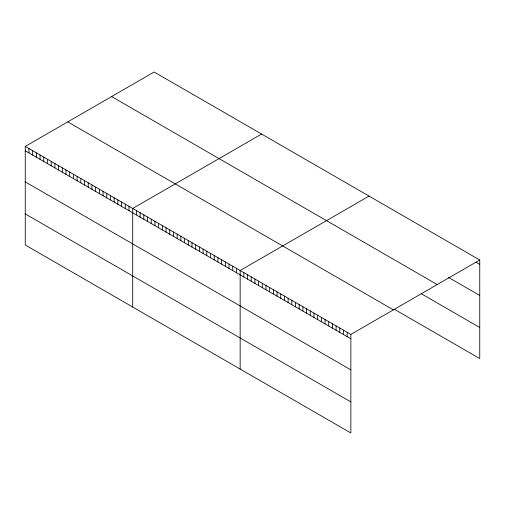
<?xml version="1.0" encoding="UTF-8"?>
<svg xmlns="http://www.w3.org/2000/svg" width="505" height="505" viewBox="0 0 505 505"><rect width="100%" height="100%" fill="white"/><g stroke="black" fill="none" stroke-linecap="round" stroke-linejoin="round"><path stroke-width="0.76" d="M25.25 146.425L350.861 334.417L350.861 432.987L25.25 244.994L25.25 146.425L154.139 72.013L479.75 260.006L479.75 358.575L394.872 309.571M261.59 134.052L132.701 208.464L132.701 307.034M369.041 196.085L240.153 270.497L240.153 369.073M350.861 334.417L479.75 260.006M476.057 262.24L479.75 264.368M448.383 277.346L479.75 295.457M111.605 96.569L437.216 284.561M421.322 293.752L479.75 327.486M67.784 121.869L393.395 309.862M25.25 150.787L350.861 338.779M25.25 181.876L350.861 369.868M25.25 213.905L350.861 401.898M347.175 332.284L347.175 336.652M343.482 330.156L343.482 334.518M339.789 328.023L339.789 332.391M336.103 325.895L336.103 330.257M332.41 323.762L332.41 328.13M328.723 321.635L328.723 325.996M325.031 319.501L325.031 323.869M321.338 317.374L321.338 321.736M317.651 315.24L317.651 319.608M313.959 313.113L313.959 317.475M310.272 310.979L310.272 315.341M306.579 308.852L306.579 313.214M302.886 306.718L302.886 311.08M299.2 304.591L299.2 308.953M295.507 302.457L295.507 306.819M291.821 300.33L291.821 304.692M288.128 298.196L288.128 302.558M284.441 296.063L284.441 300.431M280.748 293.935L280.748 298.297M277.056 291.802L277.056 296.17M273.369 289.674L273.369 294.036M269.676 287.541L269.676 291.909M265.99 285.413L265.99 289.775M262.297 283.28L262.297 287.648M258.604 281.152L258.604 285.514M254.918 279.019L254.918 283.387M251.225 276.892L251.225 281.253M247.538 274.758L247.538 279.126M243.846 272.631L243.846 276.993M236.447 268.357L236.447 272.725M232.742 266.223L232.742 270.585M229.036 264.083L229.036 268.445M225.331 261.943L225.331 266.305M221.626 259.804L221.626 264.166M217.92 257.664L217.92 262.026M214.221 255.524L214.221 259.892M210.516 253.384L210.516 257.752M206.81 251.244L206.81 255.612M203.105 249.104L203.105 253.472M199.399 246.97L199.399 251.332M195.694 244.83L195.694 249.192M191.988 242.69L191.988 247.052M188.283 240.55L188.283 244.912M184.577 238.41L184.577 242.772M180.872 236.271L180.872 240.639M177.167 234.131L177.167 238.499M173.461 231.991L173.461 236.359M169.756 229.851L169.756 234.219M166.05 227.717L166.05 232.079M162.345 225.577L162.345 229.939M158.639 223.437L158.639 227.799M154.934 221.297L154.934 225.659M151.229 219.157L151.229 223.519M147.523 217.017L147.523 221.386M143.818 214.877L143.818 219.246M140.112 212.738L140.112 217.106M136.407 210.604L136.407 214.966M128.996 206.324L128.996 210.686M125.29 204.184L125.29 208.546M121.585 202.044L121.585 206.406M117.88 199.904L117.88 204.273M114.174 197.764L114.174 202.133M110.469 195.624L110.469 199.993M106.763 193.484L106.763 197.853M103.058 191.351L103.058 195.713M99.352 189.211L99.352 193.573M95.647 187.071L95.647 191.433M91.942 184.931L91.942 189.293M88.242 182.791L88.242 187.153M84.537 180.651L84.537 185.019M80.832 178.511L80.832 182.879M77.126 176.371L77.126 180.739M73.421 174.231L73.421 178.6M69.715 172.098L69.715 176.46M66.01 169.958L66.01 174.32M62.304 167.818L62.304 172.18M58.599 165.678L58.599 170.04M54.893 163.538L54.893 167.9M51.188 161.398L51.188 165.766M47.483 159.258L47.483 163.626M43.777 157.118L43.777 161.486M40.072 154.984L40.072 159.346M36.366 152.845L36.366 157.206M32.661 150.705L32.661 155.067M28.955 148.565L28.955 152.927"/></g></svg>
